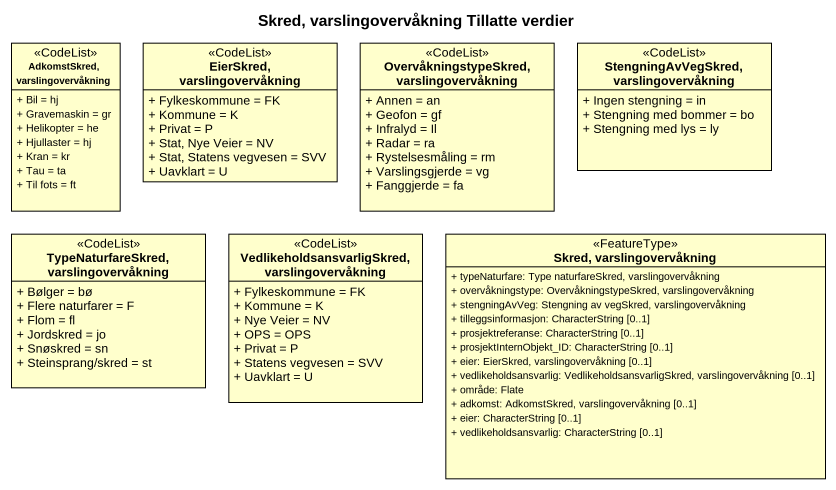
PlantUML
@startuml
title Skred, varslingovervåkning Tillatte verdier
hide circle
hide empty members
skinparam classAttributeIconSize 0
class "AdkomstSkred, varslingovervåkning" as AdkomstSkred <<CodeList>> {
  + Bil = hj
  + Gravemaskin = gr
  + Helikopter = he
  + Hjullaster = hj
  + Kran = kr
  + Tau = ta
  + Til fots = ft
}
class "EierSkred, varslingovervåkning" as EierSkred <<CodeList>> {
  + Fylkeskommune = FK
  + Kommune = K
  + Privat = P
  + Stat, Nye Veier = NV
  + Stat, Statens vegvesen = SVV
  + Uavklart = U
}
class "OvervåkningstypeSkred, varslingovervåkning" as OvervåkningstypeSkred <<CodeList>> {
  + Annen = an
  + Geofon = gf
  + Infralyd = Il
  + Radar = ra
  + Rystelsesmåling = rm
  + Varslingsgjerde = vg
  + Fanggjerde = fa
}
class "StengningAvVegSkred, varslingovervåkning" as StengningAvVegSkred <<CodeList>> {
  + Ingen stengning = in
  + Stengning med bommer = bo
  + Stengning med lys = ly
}
class "TypeNaturfareSkred, varslingovervåkning" as TypeNaturfareSkred <<CodeList>> {
  + Bølger = bø
  + Flere naturfarer = F
  + Flom = fl
  + Jordskred = jo
  + Snøskred = sn
  + Steinsprang/skred = st
}
class "VedlikeholdsansvarligSkred, varslingovervåkning" as VedlikeholdsansvarligSkred <<CodeList>> {
  + Fylkeskommune = FK
  + Kommune = K
  + Nye Veier = NV
  + OPS = OPS
  + Privat = P
  + Statens vegvesen = SVV
  + Uavklart = U
}
class "Skred, varslingovervåkning" as Skred_varslingovervåkning <<FeatureType>> {
  + typeNaturfare: Type naturfareSkred, varslingovervåkning
  + overvåkningstype: OvervåkningstypeSkred, varslingovervåkning
  + stengningAvVeg: Stengning av vegSkred, varslingovervåkning
  + tilleggsinformasjon: CharacterString [0..1]
  + prosjektreferanse: CharacterString [0..1]
  + prosjektInternObjekt_ID: CharacterString [0..1]
  + eier: EierSkred, varslingovervåkning [0..1]
  + vedlikeholdsansvarlig: VedlikeholdsansvarligSkred, varslingovervåkning [0..1]
  + område: Flate
  + adkomst: AdkomstSkred, varslingovervåkning [0..1]
  + eier: CharacterString [0..1]
  + vedlikeholdsansvarlig: CharacterString [0..1]
}
@enduml
